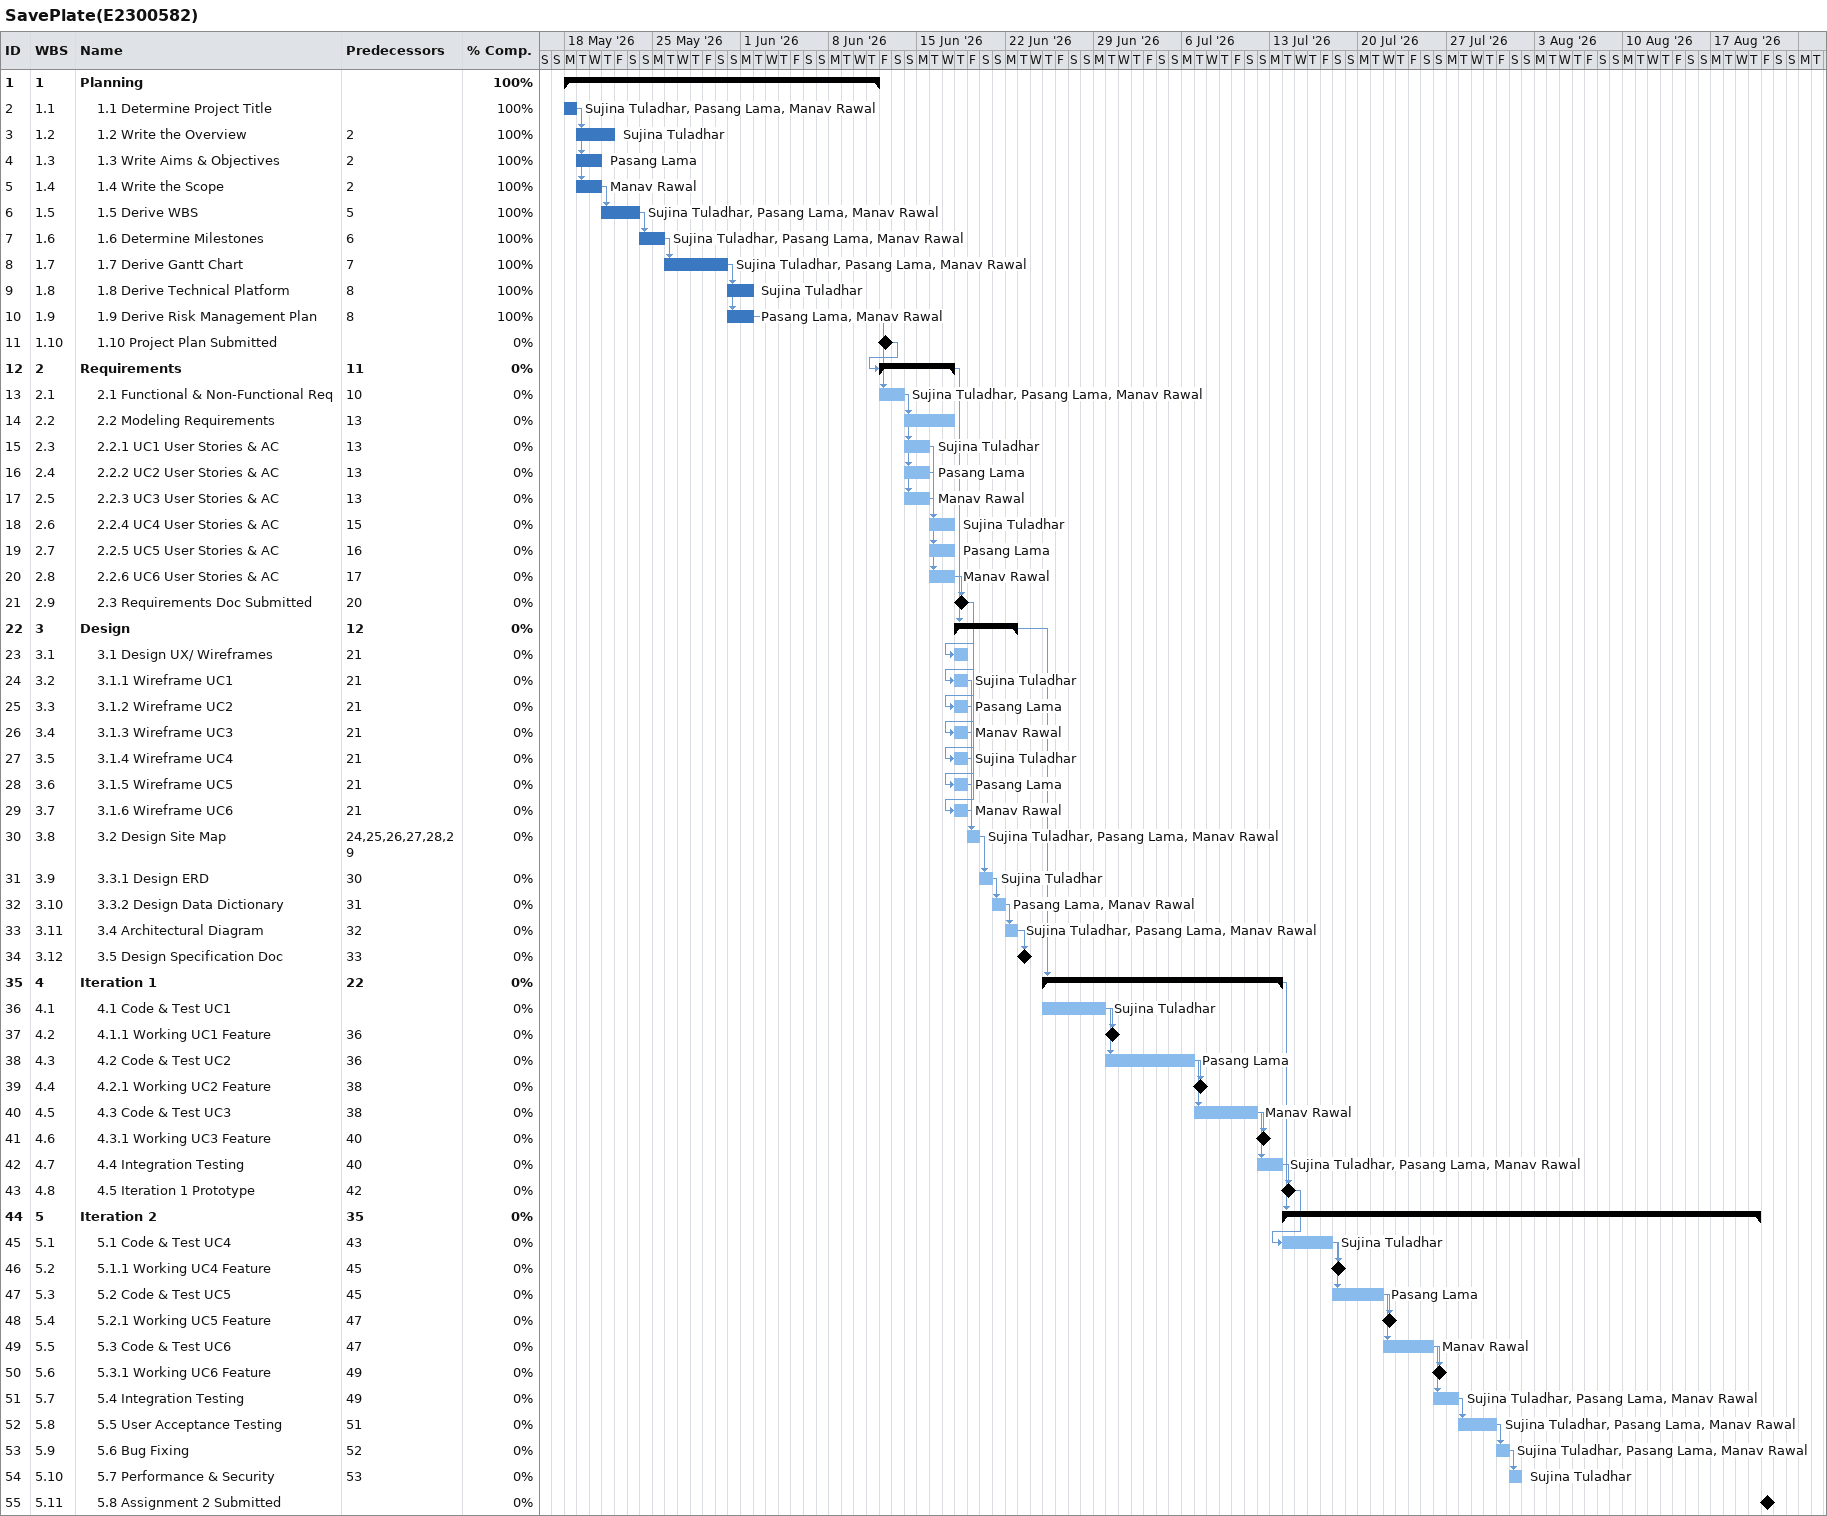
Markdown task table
SavePlate(E2300582)

| ID | WBS | Task | Start | Finish | Predecessors | Resources | % complete |
|---|---|---|---|---|---|---|---|
| 1 | 1 | **Planning** | 2026-05-18 | 2026-06-11 |  |  | 100 |
| 2 | 1.1 | 1.1 Determine Project Title | 2026-05-18 | 2026-05-18 |  | Sujina Tuladhar, Pasang Lama, Manav Rawal | 100 |
| 3 | 1.2 | 1.2 Write the Overview | 2026-05-19 | 2026-05-21 | 2 | Sujina Tuladhar | 100 |
| 4 | 1.3 | 1.3 Write Aims & Objectives | 2026-05-19 | 2026-05-20 | 2 | Pasang Lama | 100 |
| 5 | 1.4 | 1.4 Write the Scope | 2026-05-19 | 2026-05-20 | 2 | Manav Rawal | 100 |
| 6 | 1.5 | 1.5 Derive WBS | 2026-05-21 | 2026-05-23 | 5 | Sujina Tuladhar, Pasang Lama, Manav Rawal | 100 |
| 7 | 1.6 | 1.6 Determine Milestones | 2026-05-24 | 2026-05-25 | 6 | Sujina Tuladhar, Pasang Lama, Manav Rawal | 100 |
| 8 | 1.7 | 1.7 Derive Gantt Chart | 2026-05-26 | 2026-05-30 | 7 | Sujina Tuladhar, Pasang Lama, Manav Rawal | 100 |
| 9 | 1.8 | 1.8 Derive Technical Platform | 2026-05-31 | 2026-06-01 | 8 | Sujina Tuladhar | 100 |
| 10 | 1.9 | 1.9 Derive Risk Management Plan | 2026-05-31 | 2026-06-01 | 8 | Pasang Lama, Manav Rawal | 100 |
| 11 | 1.10 | 1.10 Project Plan Submitted (milestone) | 2026-06-12 | 2026-06-12 |  |  | 0 |
| 12 | 2 | **Requirements** | 2026-06-12 | 2026-06-17 | 11 |  | 0 |
| 13 | 2.1 | 2.1 Functional & Non-Functional Req | 2026-06-12 | 2026-06-13 | 10 | Sujina Tuladhar, Pasang Lama, Manav Rawal | 0 |
| 14 | 2.2 | 2.2 Modeling Requirements | 2026-06-14 | 2026-06-17 | 13 |  | 0 |
| 15 | 2.3 | 2.2.1 UC1 User Stories & AC | 2026-06-14 | 2026-06-15 | 13 | Sujina Tuladhar | 0 |
| 16 | 2.4 | 2.2.2 UC2 User Stories & AC | 2026-06-14 | 2026-06-15 | 13 | Pasang Lama | 0 |
| 17 | 2.5 | 2.2.3 UC3 User Stories & AC | 2026-06-14 | 2026-06-15 | 13 | Manav Rawal | 0 |
| 18 | 2.6 | 2.2.4 UC4 User Stories & AC | 2026-06-16 | 2026-06-17 | 15 | Sujina Tuladhar | 0 |
| 19 | 2.7 | 2.2.5 UC5 User Stories & AC | 2026-06-16 | 2026-06-17 | 16 | Pasang Lama | 0 |
| 20 | 2.8 | 2.2.6 UC6 User Stories & AC | 2026-06-16 | 2026-06-17 | 17 | Manav Rawal | 0 |
| 21 | 2.9 | 2.3 Requirements Doc Submitted (milestone) | 2026-06-18 | 2026-06-18 | 20 |  | 0 |
| 22 | 3 | **Design** | 2026-06-18 | 2026-06-22 | 12 |  | 0 |
| 23 | 3.1 | 3.1 Design UX/ Wireframes | 2026-06-18 | 2026-06-18 | 21 |  | 0 |
| 24 | 3.2 | 3.1.1 Wireframe UC1 | 2026-06-18 | 2026-06-18 | 21 | Sujina Tuladhar | 0 |
| 25 | 3.3 | 3.1.2 Wireframe UC2 | 2026-06-18 | 2026-06-18 | 21 | Pasang Lama | 0 |
| 26 | 3.4 | 3.1.3 Wireframe UC3 | 2026-06-18 | 2026-06-18 | 21 | Manav Rawal | 0 |
| 27 | 3.5 | 3.1.4 Wireframe UC4 | 2026-06-18 | 2026-06-18 | 21 | Sujina Tuladhar | 0 |
| 28 | 3.6 | 3.1.5 Wireframe UC5 | 2026-06-18 | 2026-06-18 | 21 | Pasang Lama | 0 |
| 29 | 3.7 | 3.1.6 Wireframe UC6 | 2026-06-18 | 2026-06-18 | 21 | Manav Rawal | 0 |
| 30 | 3.8 | 3.2 Design Site Map | 2026-06-19 | 2026-06-19 | 24, 25, 26, 27, 28, 29 | Sujina Tuladhar, Pasang Lama, Manav Rawal | 0 |
| 31 | 3.9 | 3.3.1 Design ERD | 2026-06-20 | 2026-06-20 | 30 | Sujina Tuladhar | 0 |
| 32 | 3.10 | 3.3.2 Design Data Dictionary | 2026-06-21 | 2026-06-21 | 31 | Pasang Lama, Manav Rawal | 0 |
| 33 | 3.11 | 3.4 Architectural Diagram | 2026-06-22 | 2026-06-22 | 32 | Sujina Tuladhar, Pasang Lama, Manav Rawal | 0 |
| 34 | 3.12 | 3.5 Design Specification Doc (milestone) | 2026-06-23 | 2026-06-23 | 33 |  | 0 |
| 35 | 4 | **Iteration 1** | 2026-06-25 | 2026-07-13 | 22 |  | 0 |
| 36 | 4.1 | 4.1 Code & Test UC1 | 2026-06-25 | 2026-06-29 |  | Sujina Tuladhar | 0 |
| 37 | 4.2 | 4.1.1 Working UC1 Feature (milestone) | 2026-06-30 | 2026-06-30 | 36 |  | 0 |
| 38 | 4.3 | 4.2 Code & Test UC2 | 2026-06-30 | 2026-07-06 | 36 | Pasang Lama | 0 |
| 39 | 4.4 | 4.2.1 Working UC2 Feature (milestone) | 2026-07-07 | 2026-07-07 | 38 |  | 0 |
| 40 | 4.5 | 4.3 Code & Test UC3 | 2026-07-07 | 2026-07-11 | 38 | Manav Rawal | 0 |
| 41 | 4.6 | 4.3.1 Working UC3 Feature (milestone) | 2026-07-12 | 2026-07-12 | 40 |  | 0 |
| 42 | 4.7 | 4.4 Integration Testing | 2026-07-12 | 2026-07-13 | 40 | Sujina Tuladhar, Pasang Lama, Manav Rawal | 0 |
| 43 | 4.8 | 4.5 Iteration 1 Prototype (milestone) | 2026-07-14 | 2026-07-14 | 42 |  | 0 |
| 44 | 5 | **Iteration 2** | 2026-07-14 | 2026-08-20 | 35 |  | 0 |
| 45 | 5.1 | 5.1 Code & Test UC4 | 2026-07-14 | 2026-07-17 | 43 | Sujina Tuladhar | 0 |
| 46 | 5.2 | 5.1.1 Working UC4 Feature (milestone) | 2026-07-18 | 2026-07-18 | 45 |  | 0 |
| 47 | 5.3 | 5.2 Code & Test UC5 | 2026-07-18 | 2026-07-21 | 45 | Pasang Lama | 0 |
| 48 | 5.4 | 5.2.1 Working UC5 Feature (milestone) | 2026-07-22 | 2026-07-22 | 47 |  | 0 |
| 49 | 5.5 | 5.3 Code & Test UC6 | 2026-07-22 | 2026-07-25 | 47 | Manav Rawal | 0 |
| 50 | 5.6 | 5.3.1 Working UC6 Feature (milestone) | 2026-07-26 | 2026-07-26 | 49 |  | 0 |
| 51 | 5.7 | 5.4 Integration Testing | 2026-07-26 | 2026-07-27 | 49 | Sujina Tuladhar, Pasang Lama, Manav Rawal | 0 |
| 52 | 5.8 | 5.5 User Acceptance Testing | 2026-07-28 | 2026-07-30 | 51 | Sujina Tuladhar, Pasang Lama, Manav Rawal | 0 |
| 53 | 5.9 | 5.6 Bug Fixing | 2026-07-31 | 2026-07-31 | 52 | Sujina Tuladhar, Pasang Lama, Manav Rawal | 0 |
| 54 | 5.10 | 5.7 Performance & Security | 2026-08-01 | 2026-08-01 | 53 | Sujina Tuladhar | 0 |
| 55 | 5.11 | 5.8 Assignment 2 Submitted (milestone) | 2026-08-21 | 2026-08-21 |  |  | 0 |
